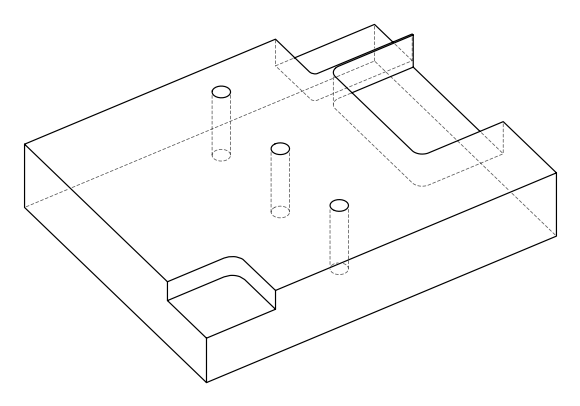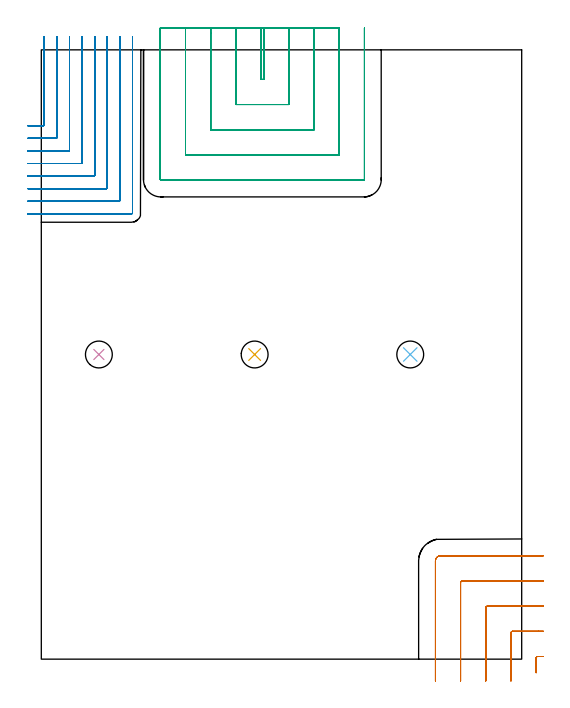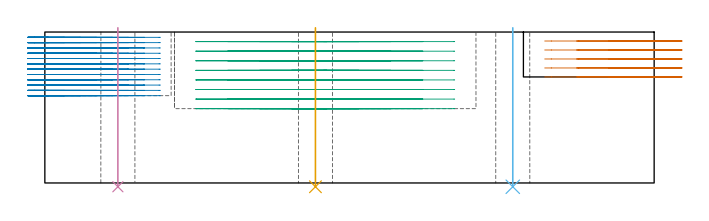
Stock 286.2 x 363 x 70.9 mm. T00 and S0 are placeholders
(PLAN: 6 operations, 3 tool changes, 53 min)
(1 MILL_CORNER_NOTCH_RECTANGULAR | CORNER_NOTCH_RECTANGULAR | UGT0201_094 | Follow Part, ap 5, ae 75% | 4.43 min | 91998 mm3)
(2 MILL_CORNER_NOTCH_RECTANGULAR_1 | CORNER_NOTCH_RECTANGULAR_1 | NXT0201_013 | Follow Part, ap 2.5, ae 75% | 24.63 min | 181914 mm3)
(3 MILL_SLOT | SLOT_PARTIAL_RECTANGULAR | UGT0201_094 | Follow Part, ap 5, ae 75% | 23.03 min | 444943 mm3)
(4 INDEXABLE_INSERT_DRILL_THROUGH_HOLE_FROM_SOLID | STEP1HOLE | NXT0302_003 | 0.3 min | 14248 mm3)
(5 INDEXABLE_INSERT_DRILL_THROUGH_HOLE_FROM_SOLID_1 | STEP1HOLE_1 | NXT0302_003 | 0.3 min | 14212 mm3)
(6 INDEXABLE_INSERT_DRILL_THROUGH_HOLE_FROM_SOLID_2 | STEP1HOLE_2 | NXT0302_003 | 0.3 min | 14235 mm3)
(TOOL UGT0201_094 | End mill 20 mm | D20 FL38 Z4)
(TOOL NXT0201_013 | ENDMILL 10mm | D10 FL30 Z4)
(TOOL NXT0302_003 | Index. Insert Drill 16mm [880-D1600L20-05] | D16 PA176 FL80 Z2)
(OP 1 MILL_CORNER_NOTCH_RECTANGULAR)
G17 G21 G94 G90
T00 M6
G54
G17 G0 G90 X299.2 Y1.6 S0 M3
G43 Z80.9 H0
Z66.68
G94 G1 X296.2 F250.
X295.795 F500.
G3 X294.8 Y0.605 R1.
G1 Y-5.103
Y-8.103 F250.
G0 Z80.9
X299.2 Y16.6
Z66.68
G1 X296.2
X280.795 F500.
G3 X279.8 Y15.605 R1.
G1 Y-10.
Y-13. F250.
G0 Z80.9
X299.2 Y31.6
Z66.68
G1 X296.2
X265.795 F500.
G3 X264.8 Y30.605 R1.
G1 Y-10.
Y-13. F250.
G0 Z80.9
X299.2 Y46.6
Z66.68
G1 X296.2
X250.795 F500.
G3 X249.8 Y45.605 R1.
G1 Y-10.
Y-13. F250.
G0 Z80.9
X299.2 Y61.6
Z66.68
G1 X296.2
X237.9 F500.
G3 X234.8 Y58.5 R3.1
G1 Y-10.
Y-13. F250.
G0 Z80.9
X299.2 Y1.6
Z62.46
G1 X296.2
X295.795 F500.
G3 X294.8 Y0.605 R1.
G1 Y-5.103
Y-8.103 F250.
G0 Z80.9
X299.2 Y16.6
Z62.46
G1 X296.2
X280.795 F500.
G3 X279.8 Y15.605 R1.
G1 Y-10.
Y-13. F250.
G0 Z80.9
X299.2 Y31.6
Z62.46
G1 X296.2
X265.795 F500.
G3 X264.8 Y30.605 R1.
G1 Y-10.
Y-13. F250.
G0 Z80.9
X299.2 Y46.6
Z62.46
G1 X296.2
X250.795 F500.
G3 X249.8 Y45.605 R1.
G1 Y-10.
Y-13. F250.
G0 Z80.9
X299.2 Y61.6
Z62.46
G1 X296.2
X237.9 F500.
G3 X234.8 Y58.5 R3.1
G1 Y-10.
Y-13. F250.
G0 Z80.9
X299.2 Y1.6
Z58.24
G1 X296.2
X295.795 F500.
G3 X294.8 Y0.605 R1.
G1 Y-5.103
Y-8.103 F250.
G0 Z80.9
X299.2 Y16.6
Z58.24
G1 X296.2
X280.795 F500.
G3 X279.8 Y15.605 R1.
G1 Y-10.
Y-13. F250.
G0 Z80.9
X299.2 Y31.6
Z58.24
G1 X296.2
X265.795 F500.
G3 X264.8 Y30.605 R1.
G1 Y-10.
Y-13. F250.
G0 Z80.9
X299.2 Y46.6
Z58.24
G1 X296.2
X250.795 F500.
G3 X249.8 Y45.605 R1.
G1 Y-10.
Y-13. F250.
G0 Z80.9
X299.2 Y61.6
Z58.24
G1 X296.2
X237.9 F500.
G3 X234.8 Y58.5 R3.1
G1 Y-10.
Y-13. F250.
G0 Z80.9
X299.2 Y1.6
Z54.02
G1 X296.2
X295.795 F500.
G3 X294.8 Y0.605 R1.
G1 Y-5.103
Y-8.103 F250.
G0 Z80.9
X299.2 Y16.6
Z54.02
G1 X296.2
X280.795 F500.
G3 X279.8 Y15.605 R1.
G1 Y-10.
Y-13. F250.
G0 Z80.9
X299.2 Y31.6
Z54.02
G1 X296.2
X265.795 F500.
G3 X264.8 Y30.605 R1.
G1 Y-10.
Y-13. F250.
G0 Z80.9
X299.2 Y46.6
Z54.02
G1 X296.2
X250.795 F500.
G3 X249.8 Y45.605 R1.
G1 Y-10.
Y-13. F250.
G0 Z80.9
X299.2 Y61.6
Z54.02
G1 X296.2
X237.9 F500.
G3 X234.8 Y58.5 R3.1
G1 Y-10.
Y-13. F250.
G0 Z80.9
X299.2 Y1.6
Z49.8
G1 X296.2
X295.795 F500.
G3 X294.8 Y0.605 R1.
G1 Y-5.103
Y-8.103 F250.
G0 Z80.9
X299.2 Y16.6
Z49.8
G1 X296.2
X280.795 F500.
G3 X279.8 Y15.605 R1.
G1 Y-10.
Y-13. F250.
G0 Z80.9
X299.2 Y31.6
Z49.8
G1 X296.2
X265.795 F500.
G3 X264.8 Y30.605 R1.
G1 Y-10.
Y-13. F250.
G0 Z80.9
X299.2 Y46.6
Z49.8
G1 X296.2
X250.795 F500.
G3 X249.8 Y45.605 R1.
G1 Y-10.
Y-13. F250.
G0 Z80.9
X299.2 Y61.6
Z49.8
G1 X296.2
X237.9 F500.
G3 X234.8 Y58.5 R3.1
G1 Y-10.
Y-13. F250.
G0 Z80.9
M5
M2
(OP 2 MILL_CORNER_NOTCH_RECTANGULAR_1)
G17 G21 G94 G90
T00 M6
G54
G17 G0 G90 X-8. Y317.8 S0 M3
G43 Z80.9 H0
Z68.408
G94 G1 X-5. F250.
X1.304 F500.
G3 X1.8 Y318.296 R0.5
G1 Y368.
Y371. F250.
G0 Z80.9
X-8. Y310.3
Z68.408
G1 X-5.
X8.804 F500.
G3 X9.3 Y310.796 R0.5
G1 Y368.
Y371. F250.
G0 Z80.9
X-8. Y302.8
Z68.408
G1 X-5.
X16.304 F500.
G3 X16.8 Y303.296 R0.5
G1 Y368.
Y371. F250.
G0 Z80.9
X-8. Y295.3
Z68.408
G1 X-5.
X23.804 F500.
G3 X24.3 Y295.796 R0.5
G1 Y368.
Y371. F250.
G0 Z80.9
X-8. Y287.8
Z68.408
G1 X-5.
X31.304 F500.
G3 X31.8 Y288.296 R0.5
G1 Y368.
Y371. F250.
G0 Z80.9
X-8. Y280.3
Z68.408
G1 X-5.
X38.803 F500.
G3 X39.3 Y280.797 R0.5
G1 Y368.
Y371. F250.
G0 Z80.9
X-8. Y272.8
Z68.408
G1 X-5.
X46.303 F500.
G3 X46.8 Y273.297 R0.5
G1 Y368.
Y371. F250.
G0 Z80.9
X-8. Y265.3
Z68.408
G1 X-5.
X53.7 F500.
G3 X54.3 Y265.9 R0.6
G1 Y368.
Y371. F250.
G0 Z80.9
X-8. Y317.8
Z65.917
G1 X-5.
X1.304 F500.
G3 X1.8 Y318.296 R0.5
G1 Y368.
Y371. F250.
G0 Z80.9
X-8. Y310.3
Z65.917
G1 X-5.
X8.804 F500.
G3 X9.3 Y310.796 R0.5
G1 Y368.
Y371. F250.
G0 Z80.9
X-8. Y302.8
Z65.917
G1 X-5.
X16.304 F500.
G3 X16.8 Y303.296 R0.5
G1 Y368.
Y371. F250.
G0 Z80.9
X-8. Y295.3
Z65.917
G1 X-5.
X23.804 F500.
G3 X24.3 Y295.796 R0.5
G1 Y368.
Y371. F250.
G0 Z80.9
X-8. Y287.8
Z65.917
G1 X-5.
X31.304 F500.
G3 X31.8 Y288.296 R0.5
G1 Y368.
Y371. F250.
G0 Z80.9
X-8. Y280.3
Z65.917
G1 X-5.
X38.803 F500.
G3 X39.3 Y280.797 R0.5
G1 Y368.
Y371. F250.
G0 Z80.9
X-8. Y272.8
Z65.917
G1 X-5.
X46.303 F500.
G3 X46.8 Y273.297 R0.5
G1 Y368.
Y371. F250.
G0 Z80.9
X-8. Y265.3
Z65.917
G1 X-5.
X53.7 F500.
G3 X54.3 Y265.9 R0.6
G1 Y368.
Y371. F250.
G0 Z80.9
X-8. Y317.8
Z63.425
G1 X-5.
X1.304 F500.
G3 X1.8 Y318.296 R0.5
G1 Y368.
Y371. F250.
G0 Z80.9
X-8. Y310.3
Z63.425
G1 X-5.
X8.804 F500.
G3 X9.3 Y310.796 R0.5
G1 Y368.
Y371. F250.
G0 Z80.9
X-8. Y302.8
Z63.425
G1 X-5.
X16.304 F500.
G3 X16.8 Y303.296 R0.5
G1 Y368.
Y371. F250.
G0 Z80.9
X-8. Y295.3
Z63.425
G1 X-5.
X23.804 F500.
G3 X24.3 Y295.796 R0.5
G1 Y368.
Y371. F250.
G0 Z80.9
X-8. Y287.8
Z63.425
G1 X-5.
X31.304 F500.
G3 X31.8 Y288.296 R0.5
G1 Y368.
Y371. F250.
G0 Z80.9
X-8. Y280.3
Z63.425
G1 X-5.
X38.803 F500.
G3 X39.3 Y280.797 R0.5
G1 Y368.
Y371. F250.
G0 Z80.9
X-8. Y272.8
Z63.425
G1 X-5.
X46.303 F500.
G3 X46.8 Y273.297 R0.5
G1 Y368.
Y371. F250.
G0 Z80.9
X-8. Y265.3
Z63.425
G1 X-5.
X53.7 F500.
G3 X54.3 Y265.9 R0.6
G1 Y368.
Y371. F250.
G0 Z80.9
X-8. Y317.8
Z60.933
G1 X-5.
X1.304 F500.
G3 X1.8 Y318.296 R0.5
G1 Y368.
Y371. F250.
G0 Z80.9
X-8. Y310.3
Z60.933
G1 X-5.
X8.804 F500.
G3 X9.3 Y310.796 R0.5
G1 Y368.
Y371. F250.
G0 Z80.9
X-8. Y302.8
Z60.933
G1 X-5.
X16.304 F500.
G3 X16.8 Y303.296 R0.5
G1 Y368.
Y371. F250.
G0 Z80.9
X-8. Y295.3
Z60.933
G1 X-5.
X23.804 F500.
G3 X24.3 Y295.796 R0.5
G1 Y368.
Y371. F250.
G0 Z80.9
X-8. Y287.8
Z60.933
G1 X-5.
X31.304 F500.
G3 X31.8 Y288.296 R0.5
G1 Y368.
Y371. F250.
G0 Z80.9
X-8. Y280.3
Z60.933
G1 X-5.
X38.803 F500.
G3 X39.3 Y280.797 R0.5
G1 Y368.
Y371. F250.
G0 Z80.9
X-8. Y272.8
Z60.933
G1 X-5.
X46.303 F500.
G3 X46.8 Y273.297 R0.5
G1 Y368.
Y371. F250.
G0 Z80.9
X-8. Y265.3
Z60.933
G1 X-5.
X53.7 F500.
G3 X54.3 Y265.9 R0.6
G1 Y368.
Y371. F250.
G0 Z80.9
X-8. Y317.8
Z58.442
G1 X-5.
X1.304 F500.
G3 X1.8 Y318.296 R0.5
G1 Y368.
Y371. F250.
G0 Z80.9
X-8. Y310.3
Z58.442
G1 X-5.
X8.804 F500.
G3 X9.3 Y310.796 R0.5
G1 Y368.
Y371. F250.
G0 Z80.9
X-8. Y302.8
Z58.442
G1 X-5.
X16.304 F500.
G3 X16.8 Y303.296 R0.5
G1 Y368.
Y371. F250.
G0 Z80.9
X-8. Y295.3
Z58.442
G1 X-5.
X23.804 F500.
G3 X24.3 Y295.796 R0.5
G1 Y368.
Y371. F250.
G0 Z80.9
X-8. Y287.8
Z58.442
G1 X-5.
X31.304 F500.
G3 X31.8 Y288.296 R0.5
G1 Y368.
Y371. F250.
G0 Z80.9
X-8. Y280.3
Z58.442
G1 X-5.
X38.803 F500.
G3 X39.3 Y280.797 R0.5
G1 Y368.
Y371. F250.
G0 Z80.9
X-8. Y272.8
Z58.442
G1 X-5.
X46.303 F500.
G3 X46.8 Y273.297 R0.5
G1 Y368.
Y371. F250.
G0 Z80.9
X-8. Y265.3
Z58.442
G1 X-5.
X53.7 F500.
G3 X54.3 Y265.9 R0.6
G1 Y368.
Y371. F250.
G0 Z80.9
X-8. Y317.8
Z55.95
G1 X-5.
X1.304 F500.
G3 X1.8 Y318.296 R0.5
G1 Y368.
Y371. F250.
G0 Z80.9
X-8. Y310.3
Z55.95
G1 X-5.
X8.804 F500.
G3 X9.3 Y310.796 R0.5
G1 Y368.
Y371. F250.
G0 Z80.9
X-8. Y302.8
Z55.95
G1 X-5.
X16.304 F500.
G3 X16.8 Y303.296 R0.5
G1 Y368.
Y371. F250.
G0 Z80.9
X-8. Y295.3
Z55.95
G1 X-5.
X23.804 F500.
G3 X24.3 Y295.796 R0.5
G1 Y368.
Y371. F250.
G0 Z80.9
X-8. Y287.8
Z55.95
G1 X-5.
X31.304 F500.
G3 X31.8 Y288.296 R0.5
G1 Y368.
Y371. F250.
G0 Z80.9
X-8. Y280.3
Z55.95
G1 X-5.
X38.803 F500.
G3 X39.3 Y280.797 R0.5
G1 Y368.
Y371. F250.
G0 Z80.9
X-8. Y272.8
Z55.95
G1 X-5.
X46.303 F500.
G3 X46.8 Y273.297 R0.5
G1 Y368.
Y371. F250.
G0 Z80.9
X-8. Y265.3
Z55.95
G1 X-5.
X53.7 F500.
G3 X54.3 Y265.9 R0.6
G1 Y368.
Y371. F250.
G0 Z80.9
X-8. Y317.8
Z53.458
G1 X-5.
X1.304 F500.
G3 X1.8 Y318.296 R0.5
G1 Y368.
Y371. F250.
G0 Z80.9
X-8. Y310.3
Z53.458
G1 X-5.
X8.804 F500.
G3 X9.3 Y310.796 R0.5
G1 Y368.
Y371. F250.
G0 Z80.9
X-8. Y302.8
Z53.458
G1 X-5.
X16.304 F500.
G3 X16.8 Y303.296 R0.5
G1 Y368.
Y371. F250.
G0 Z80.9
X-8. Y295.3
Z53.458
G1 X-5.
X23.804 F500.
G3 X24.3 Y295.796 R0.5
G1 Y368.
Y371. F250.
G0 Z80.9
X-8. Y287.8
Z53.458
G1 X-5.
X31.304 F500.
G3 X31.8 Y288.296 R0.5
G1 Y368.
Y371. F250.
G0 Z80.9
X-8. Y280.3
Z53.458
G1 X-5.
X38.803 F500.
G3 X39.3 Y280.797 R0.5
G1 Y368.
Y371. F250.
G0 Z80.9
X-8. Y272.8
Z53.458
G1 X-5.
X46.303 F500.
G3 X46.8 Y273.297 R0.5
G1 Y368.
Y371. F250.
G0 Z80.9
X-8. Y265.3
Z53.458
G1 X-5.
X53.7 F500.
G3 X54.3 Y265.9 R0.6
G1 Y368.
Y371. F250.
G0 Z80.9
X-8. Y317.8
Z50.967
G1 X-5.
X1.304 F500.
G3 X1.8 Y318.296 R0.5
G1 Y368.
Y371. F250.
G0 Z80.9
X-8. Y310.3
Z50.967
G1 X-5.
X8.804 F500.
G3 X9.3 Y310.796 R0.5
G1 Y368.
Y371. F250.
G0 Z80.9
X-8. Y302.8
Z50.967
G1 X-5.
X16.304 F500.
G3 X16.8 Y303.296 R0.5
G1 Y368.
Y371. F250.
G0 Z80.9
X-8. Y295.3
Z50.967
G1 X-5.
X23.804 F500.
G3 X24.3 Y295.796 R0.5
G1 Y368.
Y371. F250.
G0 Z80.9
X-8. Y287.8
Z50.967
G1 X-5.
X31.304 F500.
G3 X31.8 Y288.296 R0.5
G1 Y368.
Y371. F250.
G0 Z80.9
X-8. Y280.3
Z50.967
G1 X-5.
X38.803 F500.
G3 X39.3 Y280.797 R0.5
G1 Y368.
Y371. F250.
G0 Z80.9
X-8. Y272.8
Z50.967
G1 X-5.
X46.303 F500.
G3 X46.8 Y273.297 R0.5
G1 Y368.
Y371. F250.
G0 Z80.9
X-8. Y265.3
Z50.967
G1 X-5.
X53.7 F500.
G3 X54.3 Y265.9 R0.6
G1 Y368.
Y371. F250.
G0 Z80.9
X-8. Y317.8
Z48.475
G1 X-5.
X1.304 F500.
G3 X1.8 Y318.296 R0.5
G1 Y368.
Y371. F250.
G0 Z80.9
X-8. Y310.3
Z48.475
G1 X-5.
X8.804 F500.
G3 X9.3 Y310.796 R0.5
G1 Y368.
Y371. F250.
G0 Z80.9
X-8. Y302.8
Z48.475
G1 X-5.
X16.304 F500.
G3 X16.8 Y303.296 R0.5
G1 Y368.
Y371. F250.
G0 Z80.9
X-8. Y295.3
Z48.475
G1 X-5.
X23.804 F500.
G3 X24.3 Y295.796 R0.5
G1 Y368.
Y371. F250.
G0 Z80.9
X-8. Y287.8
Z48.475
G1 X-5.
X31.304 F500.
G3 X31.8 Y288.296 R0.5
G1 Y368.
Y371. F250.
G0 Z80.9
X-8. Y280.3
Z48.475
G1 X-5.
X38.803 F500.
G3 X39.3 Y280.797 R0.5
G1 Y368.
Y371. F250.
G0 Z80.9
X-8. Y272.8
Z48.475
G1 X-5.
X46.303 F500.
G3 X46.8 Y273.297 R0.5
G1 Y368.
Y371. F250.
G0 Z80.9
X-8. Y265.3
Z48.475
G1 X-5.
X53.7 F500.
G3 X54.3 Y265.9 R0.6
G1 Y368.
Y371. F250.
G0 Z80.9
X-8. Y317.8
Z45.983
G1 X-5.
X1.304 F500.
G3 X1.8 Y318.296 R0.5
G1 Y368.
Y371. F250.
G0 Z80.9
X-8. Y310.3
Z45.983
G1 X-5.
X8.804 F500.
G3 X9.3 Y310.796 R0.5
G1 Y368.
Y371. F250.
G0 Z80.9
X-8. Y302.8
Z45.983
G1 X-5.
X16.304 F500.
G3 X16.8 Y303.296 R0.5
G1 Y368.
Y371. F250.
G0 Z80.9
X-8. Y295.3
Z45.983
G1 X-5.
X23.804 F500.
G3 X24.3 Y295.796 R0.5
G1 Y368.
Y371. F250.
G0 Z80.9
X-8. Y287.8
Z45.983
G1 X-5.
X31.304 F500.
G3 X31.8 Y288.296 R0.5
G1 Y368.
Y371. F250.
G0 Z80.9
X-8. Y280.3
Z45.983
G1 X-5.
X38.803 F500.
G3 X39.3 Y280.797 R0.5
G1 Y368.
Y371. F250.
G0 Z80.9
X-8. Y272.8
Z45.983
G1 X-5.
X46.303 F500.
G3 X46.8 Y273.297 R0.5
G1 Y368.
Y371. F250.
G0 Z80.9
X-8. Y265.3
Z45.983
G1 X-5.
X53.7 F500.
G3 X54.3 Y265.9 R0.6
G1 Y368.
Y371. F250.
G0 Z80.9
X-8. Y317.8
Z43.492
G1 X-5.
X1.304 F500.
G3 X1.8 Y318.296 R0.5
G1 Y368.
Y371. F250.
G0 Z80.9
X-8. Y310.3
Z43.492
G1 X-5.
X8.804 F500.
G3 X9.3 Y310.796 R0.5
G1 Y368.
Y371. F250.
G0 Z80.9
X-8. Y302.8
Z43.492
G1 X-5.
X16.304 F500.
G3 X16.8 Y303.296 R0.5
G1 Y368.
Y371. F250.
G0 Z80.9
X-8. Y295.3
Z43.492
G1 X-5.
X23.804 F500.
G3 X24.3 Y295.796 R0.5
G1 Y368.
Y371. F250.
G0 Z80.9
X-8. Y287.8
Z43.492
G1 X-5.
X31.304 F500.
G3 X31.8 Y288.296 R0.5
G1 Y368.
Y371. F250.
G0 Z80.9
X-8. Y280.3
Z43.492
G1 X-5.
X38.803 F500.
G3 X39.3 Y280.797 R0.5
G1 Y368.
Y371. F250.
G0 Z80.9
X-8. Y272.8
Z43.492
G1 X-5.
X46.303 F500.
G3 X46.8 Y273.297 R0.5
G1 Y368.
Y371. F250.
G0 Z80.9
X-8. Y265.3
Z43.492
G1 X-5.
X53.7 F500.
G3 X54.3 Y265.9 R0.6
G1 Y368.
Y371. F250.
G0 Z80.9
X-8. Y317.8
Z41.
G1 X-5.
X1.304 F500.
G3 X1.8 Y318.296 R0.5
G1 Y368.
Y371. F250.
G0 Z80.9
X-8. Y310.3
Z41.
G1 X-5.
X8.804 F500.
G3 X9.3 Y310.796 R0.5
G1 Y368.
Y371. F250.
G0 Z80.9
X-8. Y302.8
Z41.
G1 X-5.
X16.304 F500.
G3 X16.8 Y303.296 R0.5
G1 Y368.
Y371. F250.
G0 Z80.9
X-8. Y295.3
Z41.
G1 X-5.
X23.804 F500.
G3 X24.3 Y295.796 R0.5
G1 Y368.
Y371. F250.
G0 Z80.9
X-8. Y287.8
Z41.
G1 X-5.
X31.304 F500.
G3 X31.8 Y288.296 R0.5
G1 Y368.
Y371. F250.
G0 Z80.9
X-8. Y280.3
Z41.
G1 X-5.
X38.803 F500.
G3 X39.3 Y280.797 R0.5
G1 Y368.
Y371. F250.
G0 Z80.9
X-8. Y272.8
Z41.
G1 X-5.
X46.303 F500.
G3 X46.8 Y273.297 R0.5
G1 Y368.
Y371. F250.
G0 Z80.9
X-8. Y265.3
Z41.
G1 X-5.
X53.7 F500.
G3 X54.3 Y265.9 R0.6
G1 Y368.
Y371. F250.
G0 Z80.9
M5
M2
(OP 3 MILL_SLOT)
G17 G21 G94 G90
T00 M6
G54
G17 G0 G90 X130.9 Y376. S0 M3
G43 Z80.9 H0
Z66.4
G94 G1 Y373. F250.
Y345.4 F500.
X132.5
Y373.
Y376. F250.
X115.9
Y373.
Y330.4 F500.
X147.5
Y373.
Y376. F250.
X100.9
Y373.
Y315.4 F500.
X162.5
Y373.
Y376. F250.
X85.9
Y373.
Y300.4 F500.
X177.5
Y373.
Y376. F250.
X70.9
Y373.
Y285.7 F500.
G3 X71.2 Y285.4 R0.3
G1 X192.2
G3 X192.5 Y285.7 R0.3
G1 Y373.
Y376. F250.
G0 X130.9 Z61.9
G1 Y373.
Y345.4 F500.
X132.5
Y373.
Y376. F250.
X115.9
Y373.
Y330.4 F500.
X147.5
Y373.
Y376. F250.
X100.9
Y373.
Y315.4 F500.
X162.5
Y373.
Y376. F250.
X85.9
Y373.
Y300.4 F500.
X177.5
Y373.
Y376. F250.
X70.9
Y373.
Y285.7 F500.
G3 X71.2 Y285.4 R0.3
G1 X192.2
G3 X192.5 Y285.7 R0.3
G1 Y373.
Y376. F250.
G0 X130.9 Z57.4
G1 Y373.
Y345.4 F500.
X132.5
Y373.
Y376. F250.
X115.9
Y373.
Y330.4 F500.
X147.5
Y373.
Y376. F250.
X100.9
Y373.
Y315.4 F500.
X162.5
Y373.
Y376. F250.
X85.9
Y373.
Y300.4 F500.
X177.5
Y373.
Y376. F250.
X70.9
Y373.
Y285.7 F500.
G3 X71.2 Y285.4 R0.3
G1 X192.2
G3 X192.5 Y285.7 R0.3
G1 Y373.
Y376. F250.
G0 X130.9 Z52.9
G1 Y373.
Y345.4 F500.
X132.5
Y373.
Y376. F250.
X115.9
Y373.
Y330.4 F500.
X147.5
Y373.
Y376. F250.
X100.9
Y373.
Y315.4 F500.
X162.5
Y373.
Y376. F250.
X85.9
Y373.
Y300.4 F500.
X177.5
Y373.
Y376. F250.
X70.9
Y373.
Y285.7 F500.
G3 X71.2 Y285.4 R0.3
G1 X192.2
G3 X192.5 Y285.7 R0.3
G1 Y373.
Y376. F250.
G0 X130.9 Z48.4
G1 Y373.
Y345.4 F500.
X132.5
Y373.
Y376. F250.
X115.9
Y373.
Y330.4 F500.
X147.5
Y373.
Y376. F250.
X100.9
Y373.
Y315.4 F500.
X162.5
Y373.
Y376. F250.
X85.9
Y373.
Y300.4 F500.
X177.5
Y373.
Y376. F250.
X70.9
Y373.
Y285.7 F500.
G3 X71.2 Y285.4 R0.3
G1 X192.2
G3 X192.5 Y285.7 R0.3
G1 Y373.
Y376. F250.
G0 X130.9 Z43.9
G1 Y373.
Y345.4 F500.
X132.5
Y373.
Y376. F250.
X115.9
Y373.
Y330.4 F500.
X147.5
Y373.
Y376. F250.
X100.9
Y373.
Y315.4 F500.
X162.5
Y373.
Y376. F250.
X85.9
Y373.
Y300.4 F500.
X177.5
Y373.
Y376. F250.
X70.9
Y373.
Y285.7 F500.
G3 X71.2 Y285.4 R0.3
G1 X192.2
G3 X192.5 Y285.7 R0.3
G1 Y373.
Y376. F250.
G0 X130.9 Z39.4
G1 Y373.
Y345.4 F500.
X132.5
Y373.
Y376. F250.
X115.9
Y373.
Y330.4 F500.
X147.5
Y373.
Y376. F250.
X100.9
Y373.
Y315.4 F500.
X162.5
Y373.
Y376. F250.
X85.9
Y373.
Y300.4 F500.
X177.5
Y373.
Y376. F250.
X70.9
Y373.
Y285.7 F500.
G3 X71.2 Y285.4 R0.3
G1 X192.2
G3 X192.5 Y285.7 R0.3
G1 Y373.
Y376. F250.
G0 X130.9 Z34.9
G1 Y373.
Y345.4 F500.
X132.5
Y373.
Y376. F250.
X115.9
Y373.
Y330.4 F500.
X147.5
Y373.
Y376. F250.
X100.9
Y373.
Y315.4 F500.
X162.5
Y373.
Y376. F250.
X85.9
Y373.
Y300.4 F500.
X177.5
Y373.
Y376. F250.
X70.9
Y373.
Y285.7 F500.
G3 X71.2 Y285.4 R0.3
G1 X192.2
G3 X192.5 Y285.7 R0.3
G1 Y373.
Y376. F250.
G0 Z80.9
M5
M2
(OP 4 INDEXABLE_INSERT_DRILL_THROUGH_HOLE_FROM_SOLID)
G17 G21 G94 G90
T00 M6
G54
G17 G0 G90 X34.3 Y181.5 S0 M3
G43 Z80.9 H1
G94 G81 G98 Z-1.779 F250. R72.9
G80
M5
M2
(OP 5 INDEXABLE_INSERT_DRILL_THROUGH_HOLE_FROM_SOLID_1)
G17 G21 G94 G90
T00 M6
G54
G17 G0 G90 X127.1 Y181.5 S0 M3
G43 Z80.9 H1
G94 G81 G98 Z-1.779 F250. R72.9
G80
M5
M2
(OP 6 INDEXABLE_INSERT_DRILL_THROUGH_HOLE_FROM_SOLID_2)
G17 G21 G94 G90
T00 M6
G54
G17 G0 G90 X219.8 Y181.5 S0 M3
G43 Z80.9 H1
G94 G81 G98 Z-1.779 F250. R72.9
G80
M5
M2
